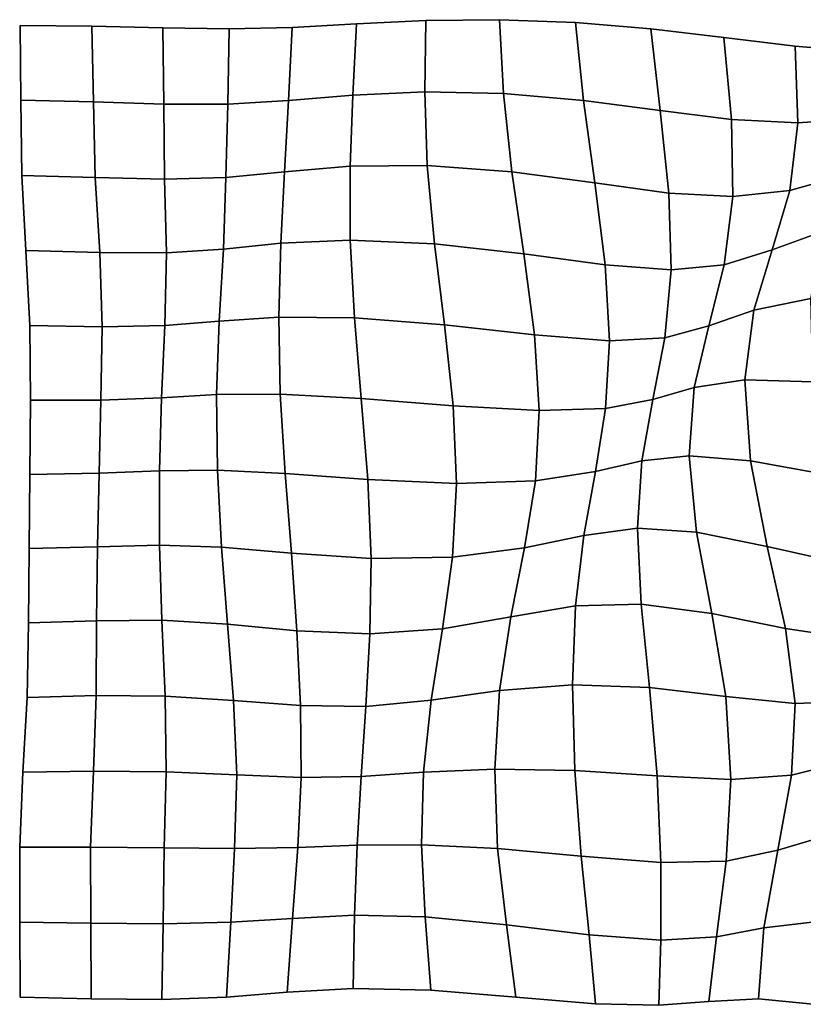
# Model space of a CAD drawing. Extents: x -160 to 226, y -141 to 124.
# Drawn here: x -160.4 to 37.4, y -128.1 to 120.4 of the extents above; entities that cross this region are included whole.
import ezdxf

# ---------------------------------------------------------------- set-up
doc = ezdxf.new("R2010")
doc.units = 0

msp = doc.modelspace()

# ---------------------------------------------------------------- linework, layer by layer
for points in [[(-92.593994, 99.993324, -1.236659), (-76.358177, 101.346359, -1.157562), (-75.426277, 119.326591, -1.239462), (-91.711281, 118.439713, -1.358618)], [(-92.593994, 99.993324, -1.236659), (-91.711281, 118.439713, -1.358618), (-75.426277, 119.326591, -1.239462), (-76.358177, 101.346359, -1.157562)], [(-76.358177, 101.346359, -1.157562), (-58.250023, 102.207092, -0.929658), (-58.023869, 120.179047, -0.919109), (-75.426277, 119.326591, -1.239462)], [(-76.358177, 101.346359, -1.157562), (-75.426277, 119.326591, -1.239462), (-58.023869, 120.179047, -0.919109), (-58.250023, 102.207092, -0.929658)], [(-58.250023, 102.207092, -0.929658), (-38.448437, 101.791321, -0.71839), (-39.406738, 120.402977, -0.540685), (-58.023869, 120.179047, -0.919109)], [(-58.250023, 102.207092, -0.929658), (-58.023869, 120.179047, -0.919109), (-39.406738, 120.402977, -0.540685), (-38.448437, 101.791321, -0.71839)], [(-38.448437, 101.791321, -0.71839), (-18.248863, 100.004578, -0.819998), (-20.227951, 119.69384, -0.412831), (-39.406738, 120.402977, -0.540685)], [(-38.448437, 101.791321, -0.71839), (-39.406738, 120.402977, -0.540685), (-20.227951, 119.69384, -0.412831), (-18.248863, 100.004578, -0.819998)], [(-18.248863, 100.004578, -0.819998), (1.078432, 97.479019, -1.350745), (-1.287807, 118.101135, -0.739744), (-20.227951, 119.69384, -0.412831)], [(-18.248863, 100.004578, -0.819998), (-20.227951, 119.69384, -0.412831), (-1.287807, 118.101135, -0.739744), (1.078432, 97.479019, -1.350745)], [(-160.085251, 100.079765, -1.359971), (-141.79538, 99.725853, -1.366445), (-142.216751, 118.811356, -1.378467), (-160.234375, 118.960953, -1.348444)], [(-160.085251, 100.079765, -1.359971), (-160.234375, 118.960953, -1.348444), (-142.216751, 118.811356, -1.378467), (-141.79538, 99.725853, -1.366445)], [(-141.79538, 99.725853, -1.366445), (-124.02903, 99.146179, -1.288742), (-124.260437, 118.337418, -1.361331), (-142.216751, 118.811356, -1.378467)], [(-141.79538, 99.725853, -1.366445), (-142.216751, 118.811356, -1.378467), (-124.260437, 118.337418, -1.361331), (-124.02903, 99.146179, -1.288742)], [(-124.02903, 99.146179, -1.288742), (-107.934105, 99.110809, -1.238607), (-107.551239, 118.073067, -1.357332), (-124.260437, 118.337418, -1.361331)], [(-124.02903, 99.146179, -1.288742), (-124.260437, 118.337418, -1.361331), (-107.551239, 118.073067, -1.357332), (-107.934105, 99.110809, -1.238607)], [(-107.934105, 99.110809, -1.238607), (-92.593994, 99.993324, -1.236659), (-91.711281, 118.439713, -1.358618), (-107.551239, 118.073067, -1.357332)], [(-107.934105, 99.110809, -1.238607), (-107.551239, 118.073067, -1.357332), (-91.711281, 118.439713, -1.358618), (-92.593994, 99.993324, -1.236659)], [(1.078432, 97.479019, -1.350745), (19.043184, 95.253914, -2.070455), (17.121391, 115.945946, -1.404328), (-1.287807, 118.101135, -0.739744)], [(1.078432, 97.479019, -1.350745), (-1.287807, 118.101135, -0.739744), (17.121391, 115.945946, -1.404328), (19.043184, 95.253914, -2.070455)], [(19.043184, 95.253914, -2.070455), (35.784855, 94.363579, -2.536921), (35.112358, 113.756325, -2.014851), (17.121391, 115.945946, -1.404328)], [(19.043184, 95.253914, -2.070455), (17.121391, 115.945946, -1.404328), (35.112358, 113.756325, -2.014851), (35.784855, 94.363579, -2.536921)], [(35.784855, 94.363579, -2.536921), (51.615398, 95.488373, -2.429226), (52.756935, 112.212738, -2.153942), (35.112358, 113.756325, -2.014851)], [(35.784855, 94.363579, -2.536921), (35.112358, 113.756325, -2.014851), (52.756935, 112.212738, -2.153942), (51.615398, 95.488373, -2.429226)], [(-77.082764, 83.433655, -1.238571), (-57.633705, 83.615974, -1.167219), (-58.250023, 102.207092, -0.929658), (-76.358177, 101.346359, -1.157562)], [(-77.082764, 83.433655, -1.238571), (-76.358177, 101.346359, -1.157562), (-58.250023, 102.207092, -0.929658), (-57.633705, 83.615974, -1.167219)], [(-57.633705, 83.615974, -1.167219), (-36.295113, 82.031441, -1.074839), (-38.448437, 101.791321, -0.71839), (-58.250023, 102.207092, -0.929658)], [(-57.633705, 83.615974, -1.167219), (-58.250023, 102.207092, -0.929658), (-38.448437, 101.791321, -0.71839), (-36.295113, 82.031441, -1.074839)], [(-159.831238, 81.144646, -1.367334), (-141.334396, 80.629005, -1.33034), (-141.79538, 99.725853, -1.366445), (-160.085251, 100.079765, -1.359971)], [(-159.831238, 81.144646, -1.367334), (-160.085251, 100.079765, -1.359971), (-141.79538, 99.725853, -1.366445), (-141.334396, 80.629005, -1.33034)], [(-141.334396, 80.629005, -1.33034), (-123.901787, 80.18956, -1.177258), (-124.02903, 99.146179, -1.288742), (-141.79538, 99.725853, -1.366445)], [(-141.334396, 80.629005, -1.33034), (-141.79538, 99.725853, -1.366445), (-124.02903, 99.146179, -1.288742), (-123.901787, 80.18956, -1.177258)], [(-108.430031, 80.64547, -1.103978), (-93.596077, 82.037437, -1.174577), (-92.593994, 99.993324, -1.236659), (-107.934105, 99.110809, -1.238607)], [(-108.430031, 80.64547, -1.103978), (-107.934105, 99.110809, -1.238607), (-92.593994, 99.993324, -1.236659), (-93.596077, 82.037437, -1.174577)], [(-93.596077, 82.037437, -1.174577), (-77.082764, 83.433655, -1.238571), (-76.358177, 101.346359, -1.157562), (-92.593994, 99.993324, -1.236659)], [(-93.596077, 82.037437, -1.174577), (-92.593994, 99.993324, -1.236659), (-76.358177, 101.346359, -1.157562), (-77.082764, 83.433655, -1.238571)], [(-36.295113, 82.031441, -1.074839), (-15.40117, 79.25399, -1.215366), (-18.248863, 100.004578, -0.819998), (-38.448437, 101.791321, -0.71839)], [(-36.295113, 82.031441, -1.074839), (-38.448437, 101.791321, -0.71839), (-18.248863, 100.004578, -0.819998), (-15.40117, 79.25399, -1.215366)], [(-15.40117, 79.25399, -1.215366), (3.267258, 76.683762, -1.663482), (1.078432, 97.479019, -1.350745), (-18.248863, 100.004578, -0.819998)], [(-15.40117, 79.25399, -1.215366), (-18.248863, 100.004578, -0.819998), (1.078432, 97.479019, -1.350745), (3.267258, 76.683762, -1.663482)], [(-123.901787, 80.18956, -1.177258), (-108.430031, 80.64547, -1.103978), (-107.934105, 99.110809, -1.238607), (-124.02903, 99.146179, -1.288742)], [(-123.901787, 80.18956, -1.177258), (-124.02903, 99.146179, -1.288742), (-107.934105, 99.110809, -1.238607), (-108.430031, 80.64547, -1.103978)], [(3.267258, 76.683762, -1.663482), (19.381214, 75.783691, -2.166965), (19.043184, 95.253914, -2.070455), (1.078432, 97.479019, -1.350745)], [(3.267258, 76.683762, -1.663482), (1.078432, 97.479019, -1.350745), (19.043184, 95.253914, -2.070455), (19.381214, 75.783691, -2.166965)], [(19.381214, 75.783691, -2.166965), (33.72604, 77.360405, -2.358249), (35.784855, 94.363579, -2.536921), (19.043184, 95.253914, -2.070455)], [(19.381214, 75.783691, -2.166965), (19.043184, 95.253914, -2.070455), (35.784855, 94.363579, -2.536921), (33.72604, 77.360405, -2.358249)], [(33.72604, 77.360405, -2.358249), (47.448807, 81.227852, -2.09341), (51.615398, 95.488373, -2.429226), (35.784855, 94.363579, -2.536921)], [(33.72604, 77.360405, -2.358249), (35.784855, 94.363579, -2.536921), (51.615398, 95.488373, -2.429226), (47.448807, 81.227852, -2.09341)], [(-108.983826, 62.546124, -0.975372), (-94.560883, 64.031769, -1.202251), (-93.596077, 82.037437, -1.174577), (-108.430031, 80.64547, -1.103978)], [(-108.983826, 62.546124, -0.975372), (-108.430031, 80.64547, -1.103978), (-93.596077, 82.037437, -1.174577), (-94.560883, 64.031769, -1.202251)], [(-94.560883, 64.031769, -1.202251), (-77.04377, 64.826477, -1.493192), (-77.082764, 83.433655, -1.238571), (-93.596077, 82.037437, -1.174577)], [(-94.560883, 64.031769, -1.202251), (-93.596077, 82.037437, -1.174577), (-77.082764, 83.433655, -1.238571), (-77.04377, 64.826477, -1.493192)], [(-77.04377, 64.826477, -1.493192), (-55.824226, 63.908047, -1.574897), (-57.633705, 83.615974, -1.167219), (-77.082764, 83.433655, -1.238571)], [(-77.04377, 64.826477, -1.493192), (-77.082764, 83.433655, -1.238571), (-57.633705, 83.615974, -1.167219), (-55.824226, 63.908047, -1.574897)], [(-55.824226, 63.908047, -1.574897), (-33.28722, 61.390812, -1.44743), (-36.295113, 82.031441, -1.074839), (-57.633705, 83.615974, -1.167219)], [(-55.824226, 63.908047, -1.574897), (-57.633705, 83.615974, -1.167219), (-36.295113, 82.031441, -1.074839), (-33.28722, 61.390812, -1.44743)], [(-33.28722, 61.390812, -1.44743), (-12.772973, 58.607544, -1.345), (-15.40117, 79.25399, -1.215366), (-36.295113, 82.031441, -1.074839)], [(-33.28722, 61.390812, -1.44743), (-36.295113, 82.031441, -1.074839), (-15.40117, 79.25399, -1.215366), (-12.772973, 58.607544, -1.345)], [(-158.829788, 62.204723, -1.370377), (-140.160034, 61.688114, -1.272421), (-141.334396, 80.629005, -1.33034), (-159.831238, 81.144646, -1.367334)], [(-158.829788, 62.204723, -1.370377), (-159.831238, 81.144646, -1.367334), (-141.334396, 80.629005, -1.33034), (-140.160034, 61.688114, -1.272421)], [(-140.160034, 61.688114, -1.272421), (-123.356079, 61.612774, -1.036663), (-123.901787, 80.18956, -1.177258), (-141.334396, 80.629005, -1.33034)], [(-140.160034, 61.688114, -1.272421), (-141.334396, 80.629005, -1.33034), (-123.901787, 80.18956, -1.177258), (-123.356079, 61.612774, -1.036663)], [(-123.356079, 61.612774, -1.036663), (-108.983826, 62.546124, -0.975372), (-108.430031, 80.64547, -1.103978), (-123.901787, 80.18956, -1.177258)], [(-123.356079, 61.612774, -1.036663), (-123.901787, 80.18956, -1.177258), (-108.430031, 80.64547, -1.103978), (-108.983826, 62.546124, -0.975372)], [(29.31954, 62.341022, -1.571967), (42.27446, 67.093857, -1.457297), (47.448807, 81.227852, -2.09341), (33.72604, 77.360405, -2.358249)], [(29.31954, 62.341022, -1.571967), (33.72604, 77.360405, -2.358249), (47.448807, 81.227852, -2.09341), (42.27446, 67.093857, -1.457297)], [(-12.772973, 58.607544, -1.345), (3.886908, 57.315319, -1.419468), (3.267258, 76.683762, -1.663482), (-15.40117, 79.25399, -1.215366)], [(-12.772973, 58.607544, -1.345), (-15.40117, 79.25399, -1.215366), (3.267258, 76.683762, -1.663482), (3.886908, 57.315319, -1.419468)], [(17.237413, 58.622189, -1.561517), (29.31954, 62.341022, -1.571967), (33.72604, 77.360405, -2.358249), (19.381214, 75.783691, -2.166965)], [(17.237413, 58.622189, -1.561517), (19.381214, 75.783691, -2.166965), (33.72604, 77.360405, -2.358249), (29.31954, 62.341022, -1.571967)], [(3.886908, 57.315319, -1.419468), (17.237413, 58.622189, -1.561517), (19.381214, 75.783691, -2.166965), (3.267258, 76.683762, -1.663482)], [(3.886908, 57.315319, -1.419468), (3.267258, 76.683762, -1.663482), (19.381214, 75.783691, -2.166965), (17.237413, 58.622189, -1.561517)], [(-95.086433, 45.413731, -1.314314), (-76.004021, 45.203102, -1.88929), (-77.04377, 64.826477, -1.493192), (-94.560883, 64.031769, -1.202251)], [(-95.086433, 45.413731, -1.314314), (-94.560883, 64.031769, -1.202251), (-77.04377, 64.826477, -1.493192), (-76.004021, 45.203102, -1.88929)], [(-76.004021, 45.203102, -1.88929), (-53.285061, 43.431179, -2.084384), (-55.824226, 63.908047, -1.574897), (-77.04377, 64.826477, -1.493192)], [(-76.004021, 45.203102, -1.88929), (-77.04377, 64.826477, -1.493192), (-55.824226, 63.908047, -1.574897), (-53.285061, 43.431179, -2.084384)], [(24.696411, 47.167519, -0.467683), (39.029125, 50.137962, -0.885657), (42.27446, 67.093857, -1.457297), (29.31954, 62.341022, -1.571967)], [(24.696411, 47.167519, -0.467683), (29.31954, 62.341022, -1.571967), (42.27446, 67.093857, -1.457297), (39.029125, 50.137962, -0.885657)], [(-157.799728, 43.313416, -1.369892), (-139.552185, 42.983135, -1.199125), (-140.160034, 61.688114, -1.272421), (-158.829788, 62.204723, -1.370377)], [(-157.799728, 43.313416, -1.369892), (-158.829788, 62.204723, -1.370377), (-140.160034, 61.688114, -1.272421), (-139.552185, 42.983135, -1.199125)], [(-123.771034, 43.324448, -0.877701), (-110.044624, 44.417809, -0.860957), (-108.983826, 62.546124, -0.975372), (-123.356079, 61.612774, -1.036663)], [(-123.771034, 43.324448, -0.877701), (-123.356079, 61.612774, -1.036663), (-108.983826, 62.546124, -0.975372), (-110.044624, 44.417809, -0.860957)], [(-110.044624, 44.417809, -0.860957), (-95.086433, 45.413731, -1.314314), (-94.560883, 64.031769, -1.202251), (-108.983826, 62.546124, -0.975372)], [(-110.044624, 44.417809, -0.860957), (-108.983826, 62.546124, -0.975372), (-94.560883, 64.031769, -1.202251), (-95.086433, 45.413731, -1.314314)], [(-53.285061, 43.431179, -2.084384), (-30.570951, 40.974884, -1.738512), (-33.28722, 61.390812, -1.44743), (-55.824226, 63.908047, -1.574897)], [(-53.285061, 43.431179, -2.084384), (-55.824226, 63.908047, -1.574897), (-33.28722, 61.390812, -1.44743), (-30.570951, 40.974884, -1.738512)], [(13.307703, 43.197464, -0.391533), (24.696411, 47.167519, -0.467683), (29.31954, 62.341022, -1.571967), (17.237413, 58.622189, -1.561517)], [(13.307703, 43.197464, -0.391533), (17.237413, 58.622189, -1.561517), (29.31954, 62.341022, -1.571967), (24.696411, 47.167519, -0.467683)], [(-139.552185, 42.983135, -1.199125), (-123.771034, 43.324448, -0.877701), (-123.356079, 61.612774, -1.036663), (-140.160034, 61.688114, -1.272421)], [(-139.552185, 42.983135, -1.199125), (-140.160034, 61.688114, -1.272421), (-123.356079, 61.612774, -1.036663), (-123.771034, 43.324448, -0.877701)], [(-30.570951, 40.974884, -1.738512), (-11.667728, 39.463436, -1.122039), (-12.772973, 58.607544, -1.345), (-33.28722, 61.390812, -1.44743)], [(-30.570951, 40.974884, -1.738512), (-33.28722, 61.390812, -1.44743), (-12.772973, 58.607544, -1.345), (-11.667728, 39.463436, -1.122039)], [(-11.667728, 39.463436, -1.122039), (2.29718, 40.189308, -0.612814), (3.886908, 57.315319, -1.419468), (-12.772973, 58.607544, -1.345)], [(-11.667728, 39.463436, -1.122039), (-12.772973, 58.607544, -1.345), (3.886908, 57.315319, -1.419468), (2.29718, 40.189308, -0.612814)], [(2.29718, 40.189308, -0.612814), (13.307703, 43.197464, -0.391533), (17.237413, 58.622189, -1.561517), (3.886908, 57.315319, -1.419468)], [(2.29718, 40.189308, -0.612814), (3.886908, 57.315319, -1.419468), (17.237413, 58.622189, -1.561517), (13.307703, 43.197464, -0.391533)], [(22.44314, 29.617262, 0.86045), (39.566296, 29.114336, -0.293911), (39.029125, 50.137962, -0.885657), (24.696411, 47.167519, -0.467683)], [(22.44314, 29.617262, 0.86045), (24.696411, 47.167519, -0.467683), (39.029125, 50.137962, -0.885657), (39.566296, 29.114336, -0.293911)], [(-110.725594, 25.886297, -0.749102), (-94.690987, 25.975779, -1.465484), (-95.086433, 45.413731, -1.314314), (-110.044624, 44.417809, -0.860957)], [(-110.725594, 25.886297, -0.749102), (-110.044624, 44.417809, -0.860957), (-95.086433, 45.413731, -1.314314), (-94.690987, 25.975779, -1.465484)], [(-94.690987, 25.975779, -1.465484), (-74.278824, 24.858704, -2.364724), (-76.004021, 45.203102, -1.88929), (-95.086433, 45.413731, -1.314314)], [(-94.690987, 25.975779, -1.465484), (-95.086433, 45.413731, -1.314314), (-76.004021, 45.203102, -1.88929), (-74.278824, 24.858704, -2.364724)], [(-74.278824, 24.858704, -2.364724), (-51.081039, 23.048149, -2.658555), (-53.285061, 43.431179, -2.084384), (-76.004021, 45.203102, -1.88929)], [(-74.278824, 24.858704, -2.364724), (-76.004021, 45.203102, -1.88929), (-53.285061, 43.431179, -2.084384), (-51.081039, 23.048149, -2.658555)], [(9.663084, 27.680317, 1.157999), (22.44314, 29.617262, 0.86045), (24.696411, 47.167519, -0.467683), (13.307703, 43.197464, -0.391533)], [(9.663084, 27.680317, 1.157999), (13.307703, 43.197464, -0.391533), (24.696411, 47.167519, -0.467683), (22.44314, 29.617262, 0.86045)], [(-157.679886, 24.496899, -1.369326), (-139.885635, 24.470764, -1.123097), (-139.552185, 42.983135, -1.199125), (-157.799728, 43.313416, -1.369892)], [(-157.679886, 24.496899, -1.369326), (-157.799728, 43.313416, -1.369892), (-139.552185, 42.983135, -1.199125), (-139.885635, 24.470764, -1.123097)], [(-139.885635, 24.470764, -1.123097), (-124.618217, 25.082449, -0.711508), (-123.771034, 43.324448, -0.877701), (-139.552185, 42.983135, -1.199125)], [(-139.885635, 24.470764, -1.123097), (-139.552185, 42.983135, -1.199125), (-123.771034, 43.324448, -0.877701), (-124.618217, 25.082449, -0.711508)], [(-124.618217, 25.082449, -0.711508), (-110.725594, 25.886297, -0.749102), (-110.044624, 44.417809, -0.860957), (-123.771034, 43.324448, -0.877701)], [(-124.618217, 25.082449, -0.711508), (-123.771034, 43.324448, -0.877701), (-110.044624, 44.417809, -0.860957), (-110.725594, 25.886297, -0.749102)], [(-51.081039, 23.048149, -2.658555), (-29.400686, 21.82423, -1.980732), (-30.570951, 40.974884, -1.738512), (-53.285061, 43.431179, -2.084384)], [(-51.081039, 23.048149, -2.658555), (-53.285061, 43.431179, -2.084384), (-30.570951, 40.974884, -1.738512), (-29.400686, 21.82423, -1.980732)], [(-0.747298, 24.658503, 0.572288), (9.663084, 27.680317, 1.157999), (13.307703, 43.197464, -0.391533), (2.29718, 40.189308, -0.612814)], [(-0.747298, 24.658503, 0.572288), (2.29718, 40.189308, -0.612814), (13.307703, 43.197464, -0.391533), (9.663084, 27.680317, 1.157999)], [(-29.400686, 21.82423, -1.980732), (-12.664721, 22.325617, -0.667108), (-11.667728, 39.463436, -1.122039), (-30.570951, 40.974884, -1.738512)], [(-29.400686, 21.82423, -1.980732), (-30.570951, 40.974884, -1.738512), (-11.667728, 39.463436, -1.122039), (-12.664721, 22.325617, -0.667108)], [(-12.664721, 22.325617, -0.667108), (-0.747298, 24.658503, 0.572288), (2.29718, 40.189308, -0.612814), (-11.667728, 39.463436, -1.122039)], [(-12.664721, 22.325617, -0.667108), (-11.667728, 39.463436, -1.122039), (2.29718, 40.189308, -0.612814), (-0.747298, 24.658503, 0.572288)], [(-3.551932, 9.136798, 1.792644), (8.404107, 10.44141, 2.899303), (9.663084, 27.680317, 1.157999), (-0.747298, 24.658503, 0.572288)], [(-3.551932, 9.136798, 1.792644), (-0.747298, 24.658503, 0.572288), (9.663084, 27.680317, 1.157999), (8.404107, 10.44141, 2.899303)], [(8.404107, 10.44141, 2.899303), (23.845465, 9.205873, 2.559028), (22.44314, 29.617262, 0.86045), (9.663084, 27.680317, 1.157999)], [(8.404107, 10.44141, 2.899303), (9.663084, 27.680317, 1.157999), (22.44314, 29.617262, 0.86045), (23.845465, 9.205873, 2.559028)], [(23.845465, 9.205873, 2.559028), (43.362114, 5.639633, 0.885962), (39.566296, 29.114336, -0.293911), (22.44314, 29.617262, 0.86045)], [(23.845465, 9.205873, 2.559028), (22.44314, 29.617262, 0.86045), (39.566296, 29.114336, -0.293911), (43.362114, 5.639633, 0.885962)], [(-140.371124, 6.025298, -1.061738), (-125.134834, 6.654636, -0.548811), (-124.618217, 25.082449, -0.711508), (-139.885635, 24.470764, -1.123097)], [(-140.371124, 6.025298, -1.061738), (-139.885635, 24.470764, -1.123097), (-124.618217, 25.082449, -0.711508), (-125.134834, 6.654636, -0.548811)], [(-125.134834, 6.654636, -0.548811), (-110.53009, 6.82483, -0.609364), (-110.725594, 25.886297, -0.749102), (-124.618217, 25.082449, -0.711508)], [(-125.134834, 6.654636, -0.548811), (-124.618217, 25.082449, -0.711508), (-110.725594, 25.886297, -0.749102), (-110.53009, 6.82483, -0.609364)], [(-110.53009, 6.82483, -0.609364), (-93.461151, 5.95933, -1.573014), (-94.690987, 25.975779, -1.465484), (-110.725594, 25.886297, -0.749102)], [(-110.53009, 6.82483, -0.609364), (-110.725594, 25.886297, -0.749102), (-94.690987, 25.975779, -1.465484), (-93.461151, 5.95933, -1.573014)], [(-93.461151, 5.95933, -1.573014), (-72.634148, 4.445106, -2.829205), (-74.278824, 24.858704, -2.364724), (-94.690987, 25.975779, -1.465484)], [(-93.461151, 5.95933, -1.573014), (-94.690987, 25.975779, -1.465484), (-74.278824, 24.858704, -2.364724), (-72.634148, 4.445106, -2.829205)], [(-72.634148, 4.445106, -2.829205), (-50.271206, 3.484166, -3.289627), (-51.081039, 23.048149, -2.658555), (-74.278824, 24.858704, -2.364724)], [(-72.634148, 4.445106, -2.829205), (-74.278824, 24.858704, -2.364724), (-51.081039, 23.048149, -2.658555), (-50.271206, 3.484166, -3.289627)], [(-157.776718, 5.744576, -1.373645), (-140.371124, 6.025298, -1.061738), (-139.885635, 24.470764, -1.123097), (-157.679886, 24.496899, -1.369326)], [(-157.776718, 5.744576, -1.373645), (-157.679886, 24.496899, -1.369326), (-139.885635, 24.470764, -1.123097), (-140.371124, 6.025298, -1.061738)], [(-50.271206, 3.484166, -3.289627), (-30.369802, 4.152088, -2.325778), (-29.400686, 21.82423, -1.980732), (-51.081039, 23.048149, -2.658555)], [(-50.271206, 3.484166, -3.289627), (-51.081039, 23.048149, -2.658555), (-29.400686, 21.82423, -1.980732), (-30.369802, 4.152088, -2.325778)], [(-15.233119, 6.452112, -0.286206), (-3.551932, 9.136798, 1.792644), (-0.747298, 24.658503, 0.572288), (-12.664721, 22.325617, -0.667108)], [(-15.233119, 6.452112, -0.286206), (-12.664721, 22.325617, -0.667108), (-0.747298, 24.658503, 0.572288), (-3.551932, 9.136798, 1.792644)], [(-30.369802, 4.152088, -2.325778), (-15.233119, 6.452112, -0.286206), (-12.664721, 22.325617, -0.667108), (-29.400686, 21.82423, -1.980732)], [(-30.369802, 4.152088, -2.325778), (-29.400686, 21.82423, -1.980732), (-12.664721, 22.325617, -0.667108), (-15.233119, 6.452112, -0.286206)], [(-4.630506, -7.83511, 2.551438), (10.261306, -8.834173, 4.50237), (8.404107, 10.44141, 2.899303), (-3.551932, 9.136798, 1.792644)], [(-4.630506, -7.83511, 2.551438), (-3.551932, 9.136798, 1.792644), (8.404107, 10.44141, 2.899303), (10.261306, -8.834173, 4.50237)], [(10.261306, -8.834173, 4.50237), (28.071005, -12.458857, 4.683975), (23.845465, 9.205873, 2.559028), (8.404107, 10.44141, 2.899303)], [(10.261306, -8.834173, 4.50237), (8.404107, 10.44141, 2.899303), (23.845465, 9.205873, 2.559028), (28.071005, -12.458857, 4.683975)], [(-18.144146, -9.648462, -0.396457), (-4.630506, -7.83511, 2.551438), (-3.551932, 9.136798, 1.792644), (-15.233119, 6.452112, -0.286206)], [(-18.144146, -9.648462, -0.396457), (-15.233119, 6.452112, -0.286206), (-3.551932, 9.136798, 1.792644), (-4.630506, -7.83511, 2.551438)], [(28.071005, -12.458857, 4.683975), (47.983124, -16.897228, 3.169241), (43.362114, 5.639633, 0.885962), (23.845465, 9.205873, 2.559028)], [(28.071005, -12.458857, 4.683975), (23.845465, 9.205873, 2.559028), (43.362114, 5.639633, 0.885962), (47.983124, -16.897228, 3.169241)], [(-157.963104, -12.981251, -1.38832), (-140.782501, -12.490892, -1.037009), (-140.371124, 6.025298, -1.061738), (-157.776718, 5.744576, -1.373645)], [(-157.963104, -12.981251, -1.38832), (-157.776718, 5.744576, -1.373645), (-140.371124, 6.025298, -1.061738), (-140.782501, -12.490892, -1.037009)], [(-140.782501, -12.490892, -1.037009), (-125.083603, -12.064201, -0.406362), (-125.134834, 6.654636, -0.548811), (-140.371124, 6.025298, -1.061738)], [(-140.782501, -12.490892, -1.037009), (-140.371124, 6.025298, -1.061738), (-125.134834, 6.654636, -0.548811), (-125.083603, -12.064201, -0.406362)], [(-125.083603, -12.064201, -0.406362), (-109.489693, -12.601286, -0.407334), (-110.53009, 6.82483, -0.609364), (-125.134834, 6.654636, -0.548811)], [(-125.083603, -12.064201, -0.406362), (-125.134834, 6.654636, -0.548811), (-110.53009, 6.82483, -0.609364), (-109.489693, -12.601286, -0.407334)], [(-109.489693, -12.601286, -0.407334), (-91.877907, -14.117167, -1.529973), (-93.461151, 5.95933, -1.573014), (-110.53009, 6.82483, -0.609364)], [(-109.489693, -12.601286, -0.407334), (-110.53009, 6.82483, -0.609364), (-93.461151, 5.95933, -1.573014), (-91.877907, -14.117167, -1.529973)], [(-91.877907, -14.117167, -1.529973), (-71.807869, -15.438472, -3.155755), (-72.634148, 4.445106, -2.829205), (-93.461151, 5.95933, -1.573014)], [(-91.877907, -14.117167, -1.529973), (-93.461151, 5.95933, -1.573014), (-72.634148, 4.445106, -2.829205), (-71.807869, -15.438472, -3.155755)], [(-33.118492, -12.777174, -2.96531), (-18.144146, -9.648462, -0.396457), (-15.233119, 6.452112, -0.286206), (-30.369802, 4.152088, -2.325778)], [(-33.118492, -12.777174, -2.96531), (-30.369802, 4.152088, -2.325778), (-15.233119, 6.452112, -0.286206), (-18.144146, -9.648462, -0.396457)], [(-71.807869, -15.438472, -3.155755), (-51.308567, -15.118946, -3.952254), (-50.271206, 3.484166, -3.289627), (-72.634148, 4.445106, -2.829205)], [(-71.807869, -15.438472, -3.155755), (-72.634148, 4.445106, -2.829205), (-50.271206, 3.484166, -3.289627), (-51.308567, -15.118946, -3.952254)], [(-51.308567, -15.118946, -3.952254), (-33.118492, -12.777174, -2.96531), (-30.369802, 4.152088, -2.325778), (-50.271206, 3.484166, -3.289627)], [(-51.308567, -15.118946, -3.952254), (-50.271206, 3.484166, -3.289627), (-30.369802, 4.152088, -2.325778), (-33.118492, -12.777174, -2.96531)], [(-36.564388, -30.135637, -3.979078), (-20.249357, -27.377048, -1.365799), (-18.144146, -9.648462, -0.396457), (-33.118492, -12.777174, -2.96531)], [(-36.564388, -30.135637, -3.979078), (-33.118492, -12.777174, -2.96531), (-18.144146, -9.648462, -0.396457), (-20.249357, -27.377048, -1.365799)], [(-20.249357, -27.377048, -1.365799), (-3.673772, -26.938206, 2.243814), (-4.630506, -7.83511, 2.551438), (-18.144146, -9.648462, -0.396457)], [(-20.249357, -27.377048, -1.365799), (-18.144146, -9.648462, -0.396457), (-4.630506, -7.83511, 2.551438), (-3.673772, -26.938206, 2.243814)], [(-3.673772, -26.938206, 2.243814), (14.086887, -29.351061, 5.302713), (10.261306, -8.834173, 4.50237), (-4.630506, -7.83511, 2.551438)], [(-3.673772, -26.938206, 2.243814), (-4.630506, -7.83511, 2.551438), (10.261306, -8.834173, 4.50237), (14.086887, -29.351061, 5.302713)], [(14.086887, -29.351061, 5.302713), (32.692154, -33.146519, 6.713663), (28.071005, -12.458857, 4.683975), (10.261306, -8.834173, 4.50237)], [(14.086887, -29.351061, 5.302713), (10.261306, -8.834173, 4.50237), (28.071005, -12.458857, 4.683975), (32.692154, -33.146519, 6.713663)], [(-141.006226, -31.171671, -1.073046), (-124.497238, -31.034842, -0.315342), (-125.083603, -12.064201, -0.406362), (-140.782501, -12.490892, -1.037009)], [(-141.006226, -31.171671, -1.073046), (-140.782501, -12.490892, -1.037009), (-125.083603, -12.064201, -0.406362), (-124.497238, -31.034842, -0.315342)], [(-124.497238, -31.034842, -0.315342), (-107.951225, -32.058006, -0.131151), (-109.489693, -12.601286, -0.407334), (-125.083603, -12.064201, -0.406362)], [(-124.497238, -31.034842, -0.315342), (-125.083603, -12.064201, -0.406362), (-109.489693, -12.601286, -0.407334), (-107.951225, -32.058006, -0.131151)], [(-158.187531, -31.725782, -1.417468), (-141.006226, -31.171671, -1.073046), (-140.782501, -12.490892, -1.037009), (-157.963104, -12.981251, -1.38832)], [(-158.187531, -31.725782, -1.417468), (-157.963104, -12.981251, -1.38832), (-140.782501, -12.490892, -1.037009), (-141.006226, -31.171671, -1.073046)], [(-107.951225, -32.058006, -0.131151), (-90.468254, -33.730263, -1.236123), (-91.877907, -14.117167, -1.529973), (-109.489693, -12.601286, -0.407334)], [(-107.951225, -32.058006, -0.131151), (-109.489693, -12.601286, -0.407334), (-91.877907, -14.117167, -1.529973), (-90.468254, -33.730263, -1.236123)], [(-90.468254, -33.730263, -1.236123), (-72.067719, -34.499275, -3.177785), (-71.807869, -15.438472, -3.155755), (-91.877907, -14.117167, -1.529973)], [(-90.468254, -33.730263, -1.236123), (-91.877907, -14.117167, -1.529973), (-71.807869, -15.438472, -3.155755), (-72.067719, -34.499275, -3.177785)], [(-53.779739, -33.161926, -4.526831), (-36.564388, -30.135637, -3.979078), (-33.118492, -12.777174, -2.96531), (-51.308567, -15.118946, -3.952254)], [(-53.779739, -33.161926, -4.526831), (-51.308567, -15.118946, -3.952254), (-33.118492, -12.777174, -2.96531), (-36.564388, -30.135637, -3.979078)], [(32.692154, -33.146519, 6.713663), (50.751869, -35.838177, 6.292944), (47.983124, -16.897228, 3.169241), (28.071005, -12.458857, 4.683975)], [(32.692154, -33.146519, 6.713663), (28.071005, -12.458857, 4.683975), (47.983124, -16.897228, 3.169241), (50.751869, -35.838177, 6.292944)], [(-72.067719, -34.499275, -3.177785), (-53.779739, -33.161926, -4.526831), (-51.308567, -15.118946, -3.952254), (-71.807869, -15.438472, -3.155755)], [(-72.067719, -34.499275, -3.177785), (-71.807869, -15.438472, -3.155755), (-51.308567, -15.118946, -3.952254), (-53.779739, -33.161926, -4.526831)], [(-20.992643, -47.328209, -3.23557), (-1.597557, -48.027409, 0.437878), (-3.673772, -26.938206, 2.243814), (-20.249357, -27.377048, -1.365799)], [(-20.992643, -47.328209, -3.23557), (-20.249357, -27.377048, -1.365799), (-3.673772, -26.938206, 2.243814), (-1.597557, -48.027409, 0.437878)], [(-1.597557, -48.027409, 0.437878), (17.610186, -50.242256, 4.445897), (14.086887, -29.351061, 5.302713), (-3.673772, -26.938206, 2.243814)], [(-1.597557, -48.027409, 0.437878), (-3.673772, -26.938206, 2.243814), (14.086887, -29.351061, 5.302713), (17.610186, -50.242256, 4.445897)], [(-39.407951, -48.755489, -5.161301), (-20.992643, -47.328209, -3.23557), (-20.249357, -27.377048, -1.365799), (-36.564388, -30.135637, -3.979078)], [(-39.407951, -48.755489, -5.161301), (-36.564388, -30.135637, -3.979078), (-20.249357, -27.377048, -1.365799), (-20.992643, -47.328209, -3.23557)], [(17.610186, -50.242256, 4.445897), (35.132866, -51.992565, 7.446102), (32.692154, -33.146519, 6.713663), (14.086887, -29.351061, 5.302713)], [(17.610186, -50.242256, 4.445897), (14.086887, -29.351061, 5.302713), (32.692154, -33.146519, 6.713663), (35.132866, -51.992565, 7.446102)], [(-158.514297, -50.522583, -1.46085), (-141.101959, -50.047707, -1.189741), (-141.006226, -31.171671, -1.073046), (-158.187531, -31.725782, -1.417468)], [(-158.514297, -50.522583, -1.46085), (-158.187531, -31.725782, -1.417468), (-141.006226, -31.171671, -1.073046), (-141.101959, -50.047707, -1.189741)], [(-141.101959, -50.047707, -1.189741), (-123.670174, -50.142265, -0.325946), (-124.497238, -31.034842, -0.315342), (-141.006226, -31.171671, -1.073046)], [(-141.101959, -50.047707, -1.189741), (-141.006226, -31.171671, -1.073046), (-124.497238, -31.034842, -0.315342), (-123.670174, -50.142265, -0.325946)], [(-123.670174, -50.142265, -0.325946), (-106.433418, -51.240875, 0.176319), (-107.951225, -32.058006, -0.131151), (-124.497238, -31.034842, -0.315342)], [(-123.670174, -50.142265, -0.325946), (-124.497238, -31.034842, -0.315342), (-107.951225, -32.058006, -0.131151), (-106.433418, -51.240875, 0.176319)], [(-106.433418, -51.240875, 0.176319), (-89.585899, -52.571987, -0.652713), (-90.468254, -33.730263, -1.236123), (-107.951225, -32.058006, -0.131151)], [(-106.433418, -51.240875, 0.176319), (-107.951225, -32.058006, -0.131151), (-90.468254, -33.730263, -1.236123), (-89.585899, -52.571987, -0.652713)], [(-56.607586, -51.169975, -4.752228), (-39.407951, -48.755489, -5.161301), (-36.564388, -30.135637, -3.979078), (-53.779739, -33.161926, -4.526831)], [(-56.607586, -51.169975, -4.752228), (-53.779739, -33.161926, -4.526831), (-36.564388, -30.135637, -3.979078), (-39.407951, -48.755489, -5.161301)], [(-89.585899, -52.571987, -0.652713), (-73.107468, -52.753101, -2.72488), (-72.067719, -34.499275, -3.177785), (-90.468254, -33.730263, -1.236123)], [(-89.585899, -52.571987, -0.652713), (-90.468254, -33.730263, -1.236123), (-72.067719, -34.499275, -3.177785), (-73.107468, -52.753101, -2.72488)], [(-73.107468, -52.753101, -2.72488), (-56.607586, -51.169975, -4.752228), (-53.779739, -33.161926, -4.526831), (-72.067719, -34.499275, -3.177785)], [(-73.107468, -52.753101, -2.72488), (-72.067719, -34.499275, -3.177785), (-53.779739, -33.161926, -4.526831), (-56.607586, -51.169975, -4.752228)], [(35.132866, -51.992565, 7.446102), (50.223232, -51.450382, 8.809786), (50.751869, -35.838177, 6.292944), (32.692154, -33.146519, 6.713663)], [(35.132866, -51.992565, 7.446102), (32.692154, -33.146519, 6.713663), (50.751869, -35.838177, 6.292944), (50.223232, -51.450382, 8.809786)], [(-58.593994, -69.369331, -4.292457), (-40.633022, -68.56311, -5.964219), (-39.407951, -48.755489, -5.161301), (-56.607586, -51.169975, -4.752228)], [(-58.593994, -69.369331, -4.292457), (-56.607586, -51.169975, -4.752228), (-39.407951, -48.755489, -5.161301), (-40.633022, -68.56311, -5.964219)], [(-40.633022, -68.56311, -5.964219), (-20.401964, -68.924042, -5.465297), (-20.992643, -47.328209, -3.23557), (-39.407951, -48.755489, -5.161301)], [(-40.633022, -68.56311, -5.964219), (-39.407951, -48.755489, -5.161301), (-20.992643, -47.328209, -3.23557), (-20.401964, -68.924042, -5.465297)], [(-20.401964, -68.924042, -5.465297), (0.28282, -70.25853, -2.653309), (-1.597557, -48.027409, 0.437878), (-20.992643, -47.328209, -3.23557)], [(-20.401964, -68.924042, -5.465297), (-20.992643, -47.328209, -3.23557), (-1.597557, -48.027409, 0.437878), (0.28282, -70.25853, -2.653309)], [(0.28282, -70.25853, -2.653309), (18.929008, -71.159134, 1.52404), (17.610186, -50.242256, 4.445897), (-1.597557, -48.027409, 0.437878)], [(0.28282, -70.25853, -2.653309), (-1.597557, -48.027409, 0.437878), (17.610186, -50.242256, 4.445897), (18.929008, -71.159134, 1.52404)], [(-159.561462, -69.381454, -1.510519), (-141.78363, -69.094971, -1.390855), (-141.101959, -50.047707, -1.189741), (-158.514297, -50.522583, -1.46085)], [(-159.561462, -69.381454, -1.510519), (-158.514297, -50.522583, -1.46085), (-141.101959, -50.047707, -1.189741), (-141.78363, -69.094971, -1.390855)], [(-141.78363, -69.094971, -1.390855), (-123.40522, -69.287735, -0.497652), (-123.670174, -50.142265, -0.325946), (-141.101959, -50.047707, -1.189741)], [(-141.78363, -69.094971, -1.390855), (-141.101959, -50.047707, -1.189741), (-123.670174, -50.142265, -0.325946), (-123.40522, -69.287735, -0.497652)], [(-123.40522, -69.287735, -0.497652), (-105.647934, -70.040962, 0.399239), (-106.433418, -51.240875, 0.176319), (-123.670174, -50.142265, -0.325946)], [(-123.40522, -69.287735, -0.497652), (-123.670174, -50.142265, -0.325946), (-106.433418, -51.240875, 0.176319), (-105.647934, -70.040962, 0.399239)], [(-105.647934, -70.040962, 0.399239), (-89.445595, -70.661102, 0.131684), (-89.585899, -52.571987, -0.652713), (-106.433418, -51.240875, 0.176319)], [(-105.647934, -70.040962, 0.399239), (-106.433418, -51.240875, 0.176319), (-89.585899, -52.571987, -0.652713), (-89.445595, -70.661102, 0.131684)], [(-74.330673, -70.402954, -1.720712), (-58.593994, -69.369331, -4.292457), (-56.607586, -51.169975, -4.752228), (-73.107468, -52.753101, -2.72488)], [(-74.330673, -70.402954, -1.720712), (-73.107468, -52.753101, -2.72488), (-56.607586, -51.169975, -4.752228), (-58.593994, -69.369331, -4.292457)], [(18.929008, -71.159134, 1.52404), (34.186321, -70.111366, 5.690649), (35.132866, -51.992565, 7.446102), (17.610186, -50.242256, 4.445897)], [(18.929008, -71.159134, 1.52404), (17.610186, -50.242256, 4.445897), (35.132866, -51.992565, 7.446102), (34.186321, -70.111366, 5.690649)], [(34.186321, -70.111366, 5.690649), (46.91468, -66.871674, 8.765224), (50.223232, -51.450382, 8.809786), (35.132866, -51.992565, 7.446102)], [(34.186321, -70.111366, 5.690649), (35.132866, -51.992565, 7.446102), (50.223232, -51.450382, 8.809786), (46.91468, -66.871674, 8.765224)], [(-89.445595, -70.661102, 0.131684), (-74.330673, -70.402954, -1.720712), (-73.107468, -52.753101, -2.72488), (-89.585899, -52.571987, -0.652713)], [(-89.445595, -70.661102, 0.131684), (-89.585899, -52.571987, -0.652713), (-73.107468, -52.753101, -2.72488), (-74.330673, -70.402954, -1.720712)], [(30.743118, -89.050499, 1.441148), (42.927689, -85.364899, 5.295475), (46.91468, -66.871674, 8.765224), (34.186321, -70.111366, 5.690649)], [(30.743118, -89.050499, 1.441148), (34.186321, -70.111366, 5.690649), (46.91468, -66.871674, 8.765224), (42.927689, -85.364899, 5.295475)], [(-160.344284, -88.285789, -1.54988), (-142.526215, -88.248871, -1.649432), (-141.78363, -69.094971, -1.390855), (-159.561462, -69.381454, -1.510519)], [(-160.344284, -88.285789, -1.54988), (-159.561462, -69.381454, -1.510519), (-141.78363, -69.094971, -1.390855), (-142.526215, -88.248871, -1.649432)], [(-142.526215, -88.248871, -1.649432), (-123.964096, -88.434807, -0.867606), (-123.40522, -69.287735, -0.497652), (-141.78363, -69.094971, -1.390855)], [(-142.526215, -88.248871, -1.649432), (-141.78363, -69.094971, -1.390855), (-123.40522, -69.287735, -0.497652), (-123.964096, -88.434807, -0.867606)], [(-123.964096, -88.434807, -0.867606), (-106.187141, -88.596283, 0.372449), (-105.647934, -70.040962, 0.399239), (-123.40522, -69.287735, -0.497652)], [(-123.964096, -88.434807, -0.867606), (-123.40522, -69.287735, -0.497652), (-105.647934, -70.040962, 0.399239), (-106.187141, -88.596283, 0.372449)], [(-75.320259, -87.781784, -0.314475), (-59.048157, -87.627373, -2.953865), (-58.593994, -69.369331, -4.292457), (-74.330673, -70.402954, -1.720712)], [(-75.320259, -87.781784, -0.314475), (-74.330673, -70.402954, -1.720712), (-58.593994, -69.369331, -4.292457), (-59.048157, -87.627373, -2.953865)], [(-59.048157, -87.627373, -2.953865), (-39.886585, -88.614761, -5.710926), (-40.633022, -68.56311, -5.964219), (-58.593994, -69.369331, -4.292457)], [(-59.048157, -87.627373, -2.953865), (-58.593994, -69.369331, -4.292457), (-40.633022, -68.56311, -5.964219), (-39.886585, -88.614761, -5.710926)], [(-39.886585, -88.614761, -5.710926), (-18.823549, -90.552551, -6.987586), (-20.401964, -68.924042, -5.465297), (-40.633022, -68.56311, -5.964219)], [(-39.886585, -88.614761, -5.710926), (-40.633022, -68.56311, -5.964219), (-20.401964, -68.924042, -5.465297), (-18.823549, -90.552551, -6.987586)], [(-18.823549, -90.552551, -6.987586), (1.214249, -92.115791, -5.905213), (0.28282, -70.25853, -2.653309), (-20.401964, -68.924042, -5.465297)], [(-18.823549, -90.552551, -6.987586), (-20.401964, -68.924042, -5.465297), (0.28282, -70.25853, -2.653309), (1.214249, -92.115791, -5.905213)], [(-106.187141, -88.596283, 0.372449), (-90.249077, -88.348717, 0.867589), (-89.445595, -70.661102, 0.131684), (-105.647934, -70.040962, 0.399239)], [(-106.187141, -88.596283, 0.372449), (-105.647934, -70.040962, 0.399239), (-89.445595, -70.661102, 0.131684), (-90.249077, -88.348717, 0.867589)], [(-90.249077, -88.348717, 0.867589), (-75.320259, -87.781784, -0.314475), (-74.330673, -70.402954, -1.720712), (-89.445595, -70.661102, 0.131684)], [(-90.249077, -88.348717, 0.867589), (-89.445595, -70.661102, 0.131684), (-74.330673, -70.402954, -1.720712), (-75.320259, -87.781784, -0.314475)], [(1.214249, -92.115791, -5.905213), (17.726076, -91.752472, -2.725115), (18.929008, -71.159134, 1.52404), (0.28282, -70.25853, -2.653309)], [(1.214249, -92.115791, -5.905213), (0.28282, -70.25853, -2.653309), (18.929008, -71.159134, 1.52404), (17.726076, -91.752472, -2.725115)], [(17.726076, -91.752472, -2.725115), (30.743118, -89.050499, 1.441148), (34.186321, -70.111366, 5.690649), (18.929008, -71.159134, 1.52404)], [(17.726076, -91.752472, -2.725115), (18.929008, -71.159134, 1.52404), (34.186321, -70.111366, 5.690649), (30.743118, -89.050499, 1.441148)], [(27.210108, -108.581963, -3.566421), (40.819439, -106.995224, -0.2563), (42.927689, -85.364899, 5.295475), (30.743118, -89.050499, 1.441148)], [(27.210108, -108.581963, -3.566421), (30.743118, -89.050499, 1.441148), (42.927689, -85.364899, 5.295475), (40.819439, -106.995224, -0.2563)], [(-160.360382, -107.199944, -1.557871), (-142.458176, -107.413567, -1.901305), (-142.526215, -88.248871, -1.649432), (-160.344284, -88.285789, -1.54988)], [(-160.360382, -107.199944, -1.557871), (-160.344284, -88.285789, -1.54988), (-142.526215, -88.248871, -1.649432), (-142.458176, -107.413567, -1.901305)], [(-142.458176, -107.413567, -1.901305), (-124.173859, -107.580231, -1.408208), (-123.964096, -88.434807, -0.867606), (-142.526215, -88.248871, -1.649432)], [(-142.458176, -107.413567, -1.901305), (-142.526215, -88.248871, -1.649432), (-123.964096, -88.434807, -0.867606), (-124.173859, -107.580231, -1.408208)], [(-124.173859, -107.580231, -1.408208), (-107.128418, -107.195236, -0.04206), (-106.187141, -88.596283, 0.372449), (-123.964096, -88.434807, -0.867606)], [(-124.173859, -107.580231, -1.408208), (-123.964096, -88.434807, -0.867606), (-106.187141, -88.596283, 0.372449), (-107.128418, -107.195236, -0.04206)], [(-107.128418, -107.195236, -0.04206), (-91.608673, -106.208595, 1.199898), (-90.249077, -88.348717, 0.867589), (-106.187141, -88.596283, 0.372449)], [(-107.128418, -107.195236, -0.04206), (-106.187141, -88.596283, 0.372449), (-90.249077, -88.348717, 0.867589), (-91.608673, -106.208595, 1.199898)], [(-91.608673, -106.208595, 1.199898), (-75.97258, -105.393234, 1.055205), (-75.320259, -87.781784, -0.314475), (-90.249077, -88.348717, 0.867589)], [(-91.608673, -106.208595, 1.199898), (-90.249077, -88.348717, 0.867589), (-75.320259, -87.781784, -0.314475), (-75.97258, -105.393234, 1.055205)], [(-75.97258, -105.393234, 1.055205), (-58.140285, -105.829132, -0.95188), (-59.048157, -87.627373, -2.953865), (-75.320259, -87.781784, -0.314475)], [(-75.97258, -105.393234, 1.055205), (-75.320259, -87.781784, -0.314475), (-59.048157, -87.627373, -2.953865), (-58.140285, -105.829132, -0.95188)], [(-58.140285, -105.829132, -0.95188), (-37.684353, -107.837463, -4.06368), (-39.886585, -88.614761, -5.710926), (-59.048157, -87.627373, -2.953865)], [(-58.140285, -105.829132, -0.95188), (-59.048157, -87.627373, -2.953865), (-39.886585, -88.614761, -5.710926), (-37.684353, -107.837463, -4.06368)], [(-37.684353, -107.837463, -4.06368), (-16.816269, -110.392502, -6.75351), (-18.823549, -90.552551, -6.987586), (-39.886585, -88.614761, -5.710926)], [(-37.684353, -107.837463, -4.06368), (-39.886585, -88.614761, -5.710926), (-18.823549, -90.552551, -6.987586), (-16.816269, -110.392502, -6.75351)], [(15.290398, -110.885796, -6.419041), (27.210108, -108.581963, -3.566421), (30.743118, -89.050499, 1.441148), (17.726076, -91.752472, -2.725115)], [(15.290398, -110.885796, -6.419041), (17.726076, -91.752472, -2.725115), (30.743118, -89.050499, 1.441148), (27.210108, -108.581963, -3.566421)], [(-16.816269, -110.392502, -6.75351), (1.27105, -111.745605, -7.679041), (1.214249, -92.115791, -5.905213), (-18.823549, -90.552551, -6.987586)], [(-16.816269, -110.392502, -6.75351), (-18.823549, -90.552551, -6.987586), (1.214249, -92.115791, -5.905213), (1.27105, -111.745605, -7.679041)], [(1.27105, -111.745605, -7.679041), (15.290398, -110.885796, -6.419041), (17.726076, -91.752472, -2.725115), (1.214249, -92.115791, -5.905213)], [(1.27105, -111.745605, -7.679041), (1.214249, -92.115791, -5.905213), (17.726076, -91.752472, -2.725115), (15.290398, -110.885796, -6.419041)], [(-108.260307, -126.055756, -0.843016), (-92.94854, -124.776566, 0.836264), (-91.608673, -106.208595, 1.199898), (-107.128418, -107.195236, -0.04206)], [(-108.260307, -126.055756, -0.843016), (-107.128418, -107.195236, -0.04206), (-91.608673, -106.208595, 1.199898), (-92.94854, -124.776566, 0.836264)], [(-92.94854, -124.776566, 0.836264), (-76.293365, -123.863983, 1.782232), (-75.97258, -105.393234, 1.055205), (-91.608673, -106.208595, 1.199898)], [(-92.94854, -124.776566, 0.836264), (-91.608673, -106.208595, 1.199898), (-75.97258, -105.393234, 1.055205), (-76.293365, -123.863983, 1.782232)], [(-76.293365, -123.863983, 1.782232), (-56.708534, -124.318954, 1.005615), (-58.140285, -105.829132, -0.95188), (-75.97258, -105.393234, 1.055205)], [(-76.293365, -123.863983, 1.782232), (-75.97258, -105.393234, 1.055205), (-58.140285, -105.829132, -0.95188), (-56.708534, -124.318954, 1.005615)], [(-56.708534, -124.318954, 1.005615), (-35.291054, -126.042, -1.447589), (-37.684353, -107.837463, -4.06368), (-58.140285, -105.829132, -0.95188)], [(-56.708534, -124.318954, 1.005615), (-58.140285, -105.829132, -0.95188), (-37.684353, -107.837463, -4.06368), (-35.291054, -126.042, -1.447589)], [(-160.247437, -126.082932, -1.515896), (-142.319504, -126.469864, -2.053021), (-142.458176, -107.413567, -1.901305), (-160.360382, -107.199944, -1.557871)], [(-160.247437, -126.082932, -1.515896), (-160.360382, -107.199944, -1.557871), (-142.458176, -107.413567, -1.901305), (-142.319504, -126.469864, -2.053021)], [(-142.319504, -126.469864, -2.053021), (-124.538948, -126.670609, -1.992805), (-124.173859, -107.580231, -1.408208), (-142.458176, -107.413567, -1.901305)], [(-142.319504, -126.469864, -2.053021), (-142.458176, -107.413567, -1.901305), (-124.173859, -107.580231, -1.408208), (-124.538948, -126.670609, -1.992805)], [(-124.538948, -126.670609, -1.992805), (-108.260307, -126.055756, -0.843016), (-107.128418, -107.195236, -0.04206), (-124.173859, -107.580231, -1.408208)], [(-124.538948, -126.670609, -1.992805), (-124.173859, -107.580231, -1.408208), (-107.128418, -107.195236, -0.04206), (-108.260307, -126.055756, -0.843016)], [(-35.291054, -126.042, -1.447589), (-15.25843, -127.748016, -4.52281), (-16.816269, -110.392502, -6.75351), (-37.684353, -107.837463, -4.06368)], [(-35.291054, -126.042, -1.447589), (-37.684353, -107.837463, -4.06368), (-16.816269, -110.392502, -6.75351), (-15.25843, -127.748016, -4.52281)], [(13.306912, -127.171181, -7.61666), (25.896555, -126.530579, -6.782009), (27.210108, -108.581963, -3.566421), (15.290398, -110.885796, -6.419041)], [(13.306912, -127.171181, -7.61666), (15.290398, -110.885796, -6.419041), (27.210108, -108.581963, -3.566421), (25.896555, -126.530579, -6.782009)], [(25.896555, -126.530579, -6.782009), (42.188152, -128.127106, -5.002761), (40.819439, -106.995224, -0.2563), (27.210108, -108.581963, -3.566421)], [(25.896555, -126.530579, -6.782009), (27.210108, -108.581963, -3.566421), (40.819439, -106.995224, -0.2563), (42.188152, -128.127106, -5.002761)], [(-15.25843, -127.748016, -4.52281), (0.764945, -128.116302, -6.864095), (1.27105, -111.745605, -7.679041), (-16.816269, -110.392502, -6.75351)], [(-15.25843, -127.748016, -4.52281), (-16.816269, -110.392502, -6.75351), (1.27105, -111.745605, -7.679041), (0.764945, -128.116302, -6.864095)], [(0.764945, -128.116302, -6.864095), (13.306912, -127.171181, -7.61666), (15.290398, -110.885796, -6.419041), (1.27105, -111.745605, -7.679041)], [(0.764945, -128.116302, -6.864095), (1.27105, -111.745605, -7.679041), (15.290398, -110.885796, -6.419041), (13.306912, -127.171181, -7.61666)]]:
    msp.add_3dface(points)

doc.saveas('drawing.dxf')
